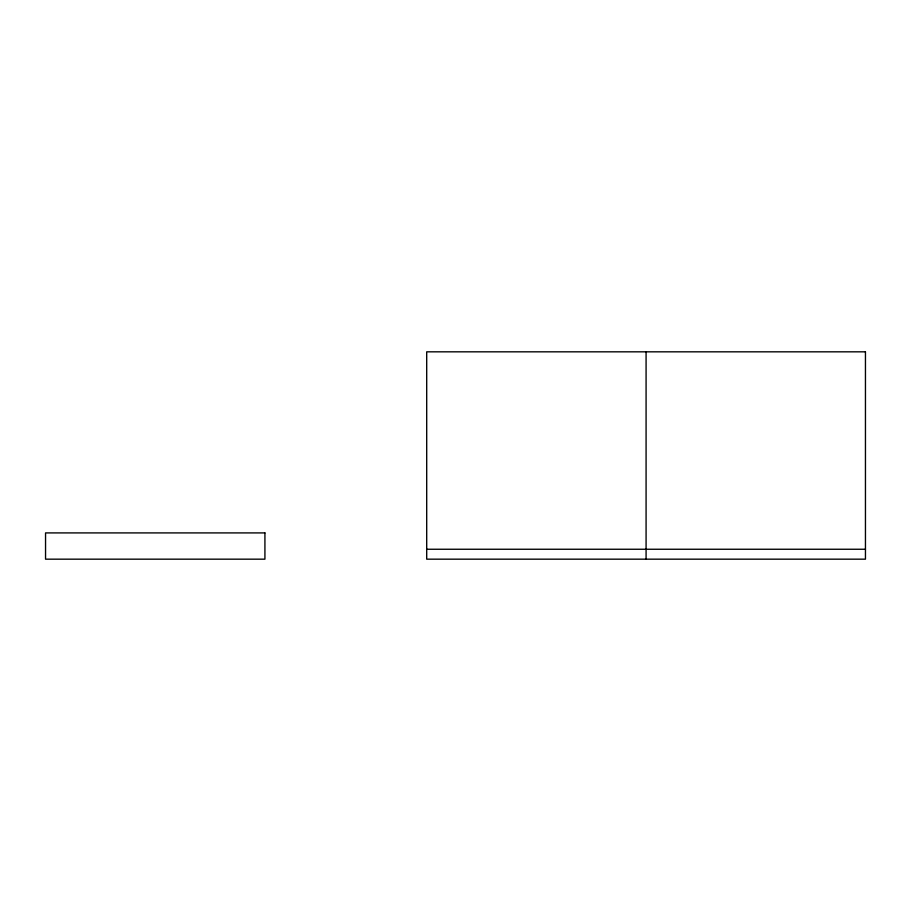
<?xml version="1.0" encoding="UTF-8"?>
<svg xmlns="http://www.w3.org/2000/svg" width="911" height="911" viewBox="0 0 911 911"><rect width="100%" height="100%" fill="white"/><g stroke="black" fill="none" stroke-linecap="round" stroke-linejoin="round"><path stroke-width="1.37" d="M426.701 549.253L865.45 549.253M646.081 351.828L646.081 559.172M865.45 351.828L426.701 351.828L426.701 559.172L865.45 559.172L865.45 351.828M264.919 532.912L45.55 532.912L45.55 559.172L264.919 559.172L264.919 532.912"/></g></svg>
